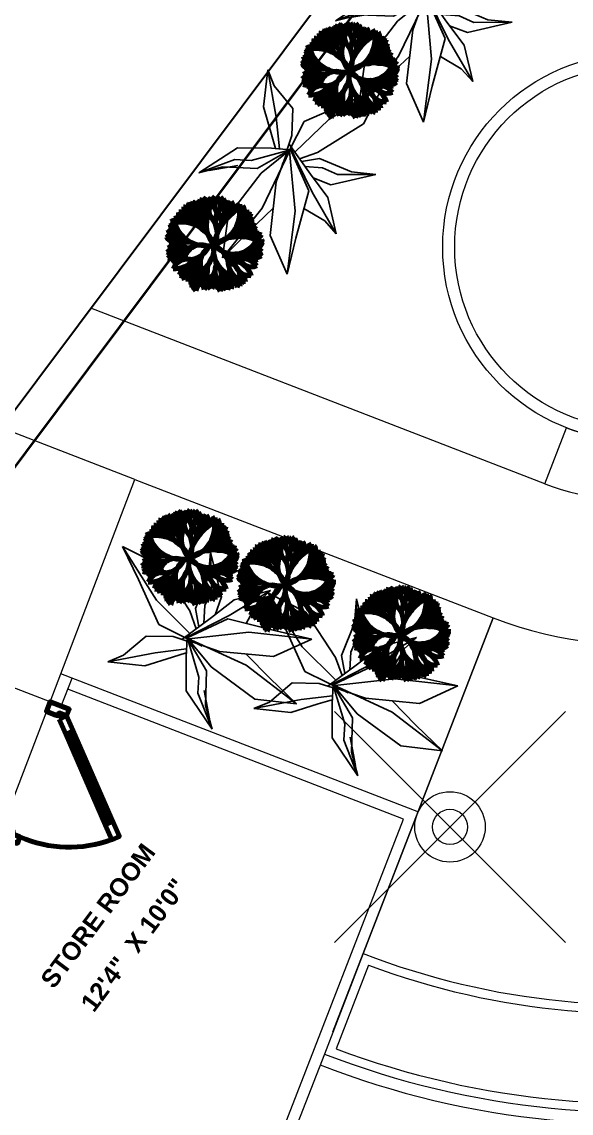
# Model space of a CAD drawing. Header units: metres. Extents: x 251860 to 269438, y 1966787 to 1972367.
# Drawn here: x 253617.32 to 253622.08, y 1969013.79 to 1969023.24 of the extents above; entities that cross this region are included whole.
import ezdxf

# ---------------------------------------------------------------- set-up
doc = ezdxf.new("R2010")
doc.units = ezdxf.units.M
doc.header["$MEASUREMENT"] = 0
doc.header["$PDMODE"] = 3
doc.header["$PDSIZE"] = -2
doc.layers.get('0').update_dxf_attribs({"linetype": 'CONTINUOUS', "lineweight": 100})
for name, color, linetype in [('PDF3_POINTS_line', 6, 'CONTINUOUS'), ('PDF3_Text', 7, 'CONTINUOUS'), ('zelen', 74, 'CONTINUOUS')]:
    doc.layers.add(name, color=color, linetype=linetype)
doc.layers.add('Wall', color=7, linetype='CONTINUOUS', lineweight=20)
doc.styles.add('PDF Arial Bold', font='arialbd.ttf')

# ---------------------------------------------------------------- blocks, each defined once
blk = doc.blocks.new('A$C3C032968')
at = {"color": 25, "ltscale": 12}
for p, q in [((1.93288651644e-05, -1.33437133627e-05), (1.93288651644e-05, 99.99998665628664)), ((1.93288651644e-05, 99.99998665630119), (1.93288651644e-05, -1.33436988108e-05)), ((700.000019328865, -1.33436988108e-05), (700.000019328865, 99.99998665627209)), ((700.000019328865, -1.33437133627e-05), (700.000019328865, 99.99998665628664))]:
    blk.add_line(p, q, dxfattribs=at)
for points in [[(517.4610454900175, 522.4113480512314), (460.6753252006237, 466.0608203587762), (432.5000613544471, 494.4536805034731), (489.2857816437826, 550.8042081959138)], [(119.9610034644356, 127.957654204074), (460.6753252006237, 466.0608203587762), (432.5000613544471, 494.4536805034731), (91.78573961820076, 156.3505143487418)], [(112.9171875029205, 135.0558692402264), (453.6315092391086, 473.1590353949577), (439.5438773159622, 487.3554654672916), (98.82955557977402, 149.2522993125894)], [(63.17528317510005, 71.60712651160429), (119.9610034644356, 127.957654204074), (91.78573961820076, 156.3505143487418), (35.00001932886517, 99.99998665630119)], [(35.00001932886517, 99.99998665630119), (1.93288651644e-05, 99.99998665630119), (1.93288651644e-05, -1.33436988108e-05), (50.00001932886516, -1.33436988108e-05), (50.00001932886516, 49.99998665630119), (50.00001932886516, 59.99998665630119), (35.00001932886517, 59.99998665630119)], [(665.0000193288652, 99.99998665628664), (665.0000193288652, 59.99998665628663), (650.000019328865, 59.99998665628663), (650.000019328865, 49.99998665628663), (650.000019328865, -1.33437133627e-05), (700.000019328865, -1.33437133627e-05), (700.000019328865, 99.99998665628664)]]:
    blk.add_lwpolyline(points, close=True, dxfattribs=at)
blk.add_arc((72.38767029149312, 128.658863326913), 593.3049194500871, 357.2313192699194, 41.49368067416178, dxfattribs=at)
blk = doc.blocks.new('z_25')
at = {"linetype": 'ByBlock', "lineweight": -2}
for p, q in [((-76.18766491953284, 536.4807622397202), (-39.34991567535326, 750.6915132377762)), ((-61.36841944686603, 377.4593734641239), (-39.34991567535326, 750.6915132377762)), ((-39.34991567535326, 750.6915132377762), (75.59109676280057, 531.0316772968508)), ((-405.7514700230676, 610.8735653132171), (-193.7839770071441, 482.2980553190427)), ((-326.5126430506352, 408.4767424365418), (-405.7514700230676, 610.8735653132171)), ((-231.5980140496977, 280.0297676753398), (-405.7514700230676, 610.8735653132171)), ((-115.8399970232276, 339.3028797498118), (-76.18766491953284, 536.4807622397202)), ((75.59109676280057, 531.0316772968508), (61.43328115367331, 212.402671903983)), ((-193.7839770071441, 482.2980553190427), (-41.13784262747503, 202.2551220471068)), ((-228.1899231504649, 134.8906012051302), (-326.5126430506352, 408.4767424365418)), ((234.2404118700652, 233.9497386859875), (362.2379835279426, 420.5284819005901)), ((362.2379835279426, 420.5284819005901), (261.764582034084, 169.1340961617388)), ((268.5242751548067, 311.3469936953479), (362.2379835279426, 420.5284819005901)), ((0, 0), (-61.36841944686603, 377.4593734641239)), ((199.4515410191379, 254.6117004506086), (320.8137171188137, 373.944286109836)), ((-1.535770063055679, 9.446076842505136), (-231.5980140496977, 280.0297676753398)), ((96.81823473330589, 202.1902860460832), (268.5242751548067, 311.3469936953479)), ((-407.2408373219659, 226.6475492624013), (-506.076576463296, 249.6894663918793)), ((-506.076576463296, 249.6894663918793), (-341.4718194359448, 103.4904727832472)), ((-506.076576463296, 249.6894663918793), (-248.7976503563114, 130.2025622869259)), ((-265.2866094174096, 238.1133279418427), (-407.2408373219659, 226.6475492624013)), ((-41.13784262747503, 202.2551220471068), (11.30993334075901, 6.608627037508995)), ((61.43328115367331, 212.402671903983), (6.789064742741174, 23.4728711215721)), ((8.386500105261803, 17.51394104502105), (96.81823473330589, 202.1902860460832)), ((152.5931035673711, 184.7706641206605), (234.2404118700652, 233.9497386859875)), ((-248.7976503563114, 130.2025622869259), (5.971060758805833, -9.80619610910071)), ((3.674741244991309, -3.868229617393808), (-228.1899231504649, 134.8906012051302)), ((9.875812859856524, 11.95834187904256), (152.5931035673711, 184.7706641206605)), ((261.764582034084, 169.1340961617388), (95.45334770076443, 55.77535741632164)), ((-341.4718194359448, 103.4904727832472), (-180.8037440216867, 50.26675212669942)), ((-10.40689048345666, 99.5456698257476), (28.00693345954642, -182.5610776779212)), ((-495.6166522928979, -169.95766566979), (-314.4840298288036, 31.25121750633116)), ((-314.4840298288036, 31.25121750633116), (-205.6994232726284, 58.51382096466841)), ((-127.3546742701437, 31.37393805080501), (-217.4352297818987, -21.13622733793454)), ((-180.8037440216867, 50.26675212669942), (24.7049566807691, -22.37506729863526)), ((-92.99066843709443, 19.22718271675694), (-171.1117100258125, -56.75098184857052)), ((-141.4330731970258, -78.55846406682394), (-74.34385572827887, 12.63603403532761)), ((95.45334770076443, 55.77535741632164), (0, 0)), ((15.63085221953224, 9.133428950008238), (39.50290819420479, -73.75878254481358)), ((178.0951195675879, -108.5888305701955), (55.50773074291647, 32.43431054154644)), ((141.9011615830241, -10.08551869589428), (76.12217627104837, 44.47975572464929)), ((-311.0450498730643, -39.08242221205728), (-495.6166522928979, -169.95766566979)), ((-171.1117100258125, -56.75098184857052), (-369.9553213769104, -99.87138729722938)), ((-217.4352297818987, -21.13622733793454), (-311.0450498730643, -39.08242221205728)), ((-30.28126358543523, -2.938911701319739), (-83.21068177116103, -275.8757860070473)), ((274.2916788012954, -115.5357242343161), (141.9011615830241, -10.08551869589428)), ((-369.9553213769104, -99.87138729722938), (-495.6166522928979, -169.95766566979)), ((-264.7903538066894, -372.6806634052628), (-141.4330731970258, -78.55846406682394)), ((39.50290819420479, -73.75878254481358), (126.7178183052456, -207.3000761211006)), ((378.2580142844235, -309.5972424565698), (178.0951195675879, -108.5888305701955)), ((378.2580142844235, -309.5972424565698), (274.2916788012954, -115.5357242343161)), ((28.00693345954642, -182.5610776779212), (-124.2380417861277, -430.226580807066)), ((126.7178183052456, -207.3000761211006), (293.4668416379718, -253.8308518824488)), ((293.4668416379718, -253.8308518824488), (378.2580142844235, -309.5972424565698)), ((-83.21068177116103, -275.8757860070473), (-232.8074876212049, -618.5240609937464)), ((-232.8074876212049, -618.5240609937464), (-264.7903538066894, -372.6806634052628)), ((-124.2380417861277, -430.226580807066), (-232.8074876212049, -618.5240609937464))]:
    blk.add_line(p, q, dxfattribs=at)
blk = doc.blocks.new('z_68')
at = {"color": 86, "linetype": 'Continuous'}
for centre, radius, start, end in [((-150.6423290144885, 418.6811406909364), 50.649, 146.2147520001112, 215.586334000022), ((-253.5923290137434, 417.4801406933802), 67.569, 336.8374630000937, 25.76016999994773), ((-105.6773290109122, 423.1451406924861), 77.221, 158.8629150000788, 231.8014070001123), ((-285.4943290125811, 365.9301406926352), 137.312, 354.9299009999242, 38.2775919999237), ((-126.886329013505, 434.4881406909662), 34.465, 125.1475750000065, 215.1674500000649), ((-185.6553290147567, 441.4851406923371), 44.31899999999999, 315.9685669999043, 28.55393800010746), ((1.426670987508259, 386.7481406926054), 149.497, 148.1293330000454, 211.6066439999154), ((-272.546329013654, 379.3521406910258), 170.488, 332.731566999977, 30.42300799970694), ((-38.84732901270036, 428.8551406896549), 72.742, 136.9705660000322, 214.0960540000564), ((-165.4173290129984, 435.7661406918305), 84.92499999999998, 322.5461120000806, 30.20510899997067), ((-33.50632901082281, 454.53714069341), 51.632, 143.4665989999006, 212.6360170000435), ((-103.1043290157104, 453.9741406923967), 42.069, 308.0620729998421, 48.07163200014657), ((-25.77132901141886, 475.717140693112), 35.359, 162.087555000009, 254.9372100000278), ((-62.06232901255134, 454.6311406901914), 32.07, 336.7056270001409, 85.26764700007847), ((35.39767098834273, 448.217140693112), 61.15099999999999, 148.6866610000585, 206.3858640000599), ((-43.69732901419047, 446.9791406913536), 42.55899999999999, 315.3788150000806, 50.88212600005427), ((98.36767098715065, 426.2651406898039), 97.478, 144.1246949999917, 209.9982600000672), ((-40.84532901237253, 431.9851406923371), 79.182, 313.0664670001231, 40.48048000000213), ((148.0546709861373, 372.3441406897145), 119.917, 145.6159360000201, 212.012115000058), ((-72.50832901487593, 375.850140690698), 137.514, 329.0835269999304, 27.83809699993423), ((97.34767098759768, 451.2011406904893), 46.65099999999999, 135.7288969999084, 216.730743000041), ((27.95467098464724, 451.2641406915027), 48.493, 313.9166260000987, 42.08542999995763), ((158.9796709868824, 384.5511406919795), 94.89600000000002, 134.1110839999963, 205.5496979999516), ((-4.286329012014903, 412.8391406907576), 105.063, 318.2431339998632, 22.28819099991754), ((162.9106709848856, 412.1951406932311), 64.703, 118.1172789999077, 194.1612240000516), ((58.89667098631616, 451.1961406915324), 75.708, 305.5289610001114, 13.80558900002335), ((163.198670987389, 444.178140688582), 19.07, 87.78338599994093, 216.2288669999933), ((136.2776709835743, 455.2141406944829), 28.798, 295.9975590000908, 16.17143199993028), ((202.1306709836935, 400.1511406897443), 51.87000000000001, 112.7760539999281, 185.8559719999625), ((135.4776709865546, 438.705140691145), 47.487, 288.7130430001155, 11.25891499991507), ((204.8066709864652, 421.1711406892972), 24.299, 99.27838899969183, 171.3915860001651), ((183.9526709880447, 440.4591406918007), 17.575, 266.1586299999573, 15.48494300010927), ((-241.5073290128494, 360.7341406903106), 98.40499999999999, 190.1253970001118, 258.4488830000568), ((-367.886329013505, 237.4621406941551), 110.004, 14.13342799997739, 74.4408260000616), ((-352.1353290152037, 220.0311406924265), 151.577, 4.714272999981647, 67.81629200013813), ((-147.9233290139818, 369.850140690698), 147.284, 183.683181999922, 248.8473969999032), ((-291.2213290106738, 243.1051406933802), 132.85, 4.932482999963245, 74.20101200007005), ((-80.53732901404146, 413.1531406937974), 179.547, 193.5994260002305, 242.7133179999177), ((-166.1943290155614, 394.0691406912047), 60.434, 141.6218719999365, 241.8226620000523), ((-330.3663290139521, 351.6341406888205), 141.543, 353.7714229997006, 34.39438200000179), ((124.573670987389, 285.490140691294), 76.66000000000001, 129.590377999802, 214.9904169999372), ((4.087670985958538, 303.4001406914431), 82.618, 311.7047119999023, 29.88571199992523), ((247.6566709879553, 304.1541406920988), 161.089, 142.2525629999183, 184.793151999936), ((11.34267098491545, 371.03714069341), 113.466, 315.1896969999371, 16.24042700001578), ((207.5336709882831, 373.1341406925458), 87.092, 135.6288760001449, 203.2702640001091), ((87.7026709880447, 357.0711406915325), 108.342, 293.0154419999598, 1.654797000050501), ((65.68467098509427, 403.2441406919497), 85.34299999999999, 320.2817379999544, 21.1503910001152), ((93.07967098464724, 386.5861406921285), 79.89500000000001, 299.7947390000533, 10.8597779999943), ((217.730670988909, 278.1971406898338), 84.83300000000001, 104.8432770000697, 190.835114000012), ((232.0116709884023, 325.4981406888801), 97.231, 128.4545899999596, 183.4176329999644), ((227.2006709839916, 381.3791406898636), 53.34700000000001, 104.201035, 194.4011539997726), ((124.2346709858393, 433.7511406912344), 89.88, 304.2377930000701, 359.5828549999528), ((255.0156709853327, 311.2621406911749), 60.271, 91.86048900001221, 175.7336270000404), ((191.9346709850943, 373.572140693559), 61.159, 275.8545229999965, 358.0592959999042), ((193.7036709900712, 410.6971406898337), 53.444, 276.1636960000666, 357.1543269999893), ((248.5336709845578, 361.2851406893569), 46.78199999999999, 91.77860299999638, 182.4828490000508), ((288.9466709870612, 258.1091406903106), 86.303, 96.7640610000978, 173.2337490000764), ((210.0046709891176, 336.0011406912345), 69.219, 265.9008789999883, 6.478605000007783), ((198.4286709878361, 427.2291406913536), 32.17500000000001, 287.5587770000146, 1.054680000030359), ((238.9046709839022, 400.7561406901913), 28.31100000000001, 107.0612110000033, 187.7677460000015), ((239.8236709873891, 388.5021406895357), 52.61000000000001, 274.9520259999839, 350.0502319999532), ((309.4846709858393, 312.0531406923074), 69.682, 104.8357619999645, 158.329772999928), ((321.4076709862565, 326.1851406878668), 44.90000000000001, 97.02299500007553, 194.1879729998205), ((255.5456709865248, 378.557140692963), 67.86399999999999, 291.8242799999141, 352.6819460000921), ((-258.4383290145779, 374.1601406893569), 196.035, 226.8370509999819, 279.6115109999896), ((-398.4583290141309, -103.8288593069774), 335.051, 57.1000060000351, 88.98789999991006), ((-398.6523290124024, 161.8251406921881), 139.413, 21.15819899999278, 81.57717900001731), ((-265.6543290127302, 326.7411406933206), 115.771, 193.4902499999052, 265.1113280000286), ((248.4736709858989, 163.8091406932908), 195.615, 127.2527850001559, 187.8803100000533), ((-114.6763290126109, 309.772140692814), 247.149, 313.147643999995, 1.210175999920531), ((302.8376709859585, 130.100140690698), 205.059, 117.7333150000164, 167.1790619999002), ((74.79067098756786, 306.085140690102), 132.737, 282.2223509999426, 2.382257000045556), ((187.648670986644, 276.8561406916815), 62.52100000000001, 260.6788939998837, 0.9431309999994903), ((256.9586709853029, 197.2481406926054), 80.92299999999999, 94.81830600004184, 164.0455469999444), ((185.7406709868228, 370.0881406924564), 140.091, 295.6392210001102, 342.2692569999913), ((347.2406709868228, 228.073140688135), 103.239, 105.773055999979, 167.7334139997716), ((393.1316709894454, 159.5151406898039), 155.346, 109.4994129999662, 136.9089360001181), ((272.8846709843492, 287.4651406927842), 132.452, 273.4934999999289, 346.356750000034), ((290.7666709873593, 310.9571406914729), 50.759, 259.064055999996, 354.3395389999655), ((402.3276709880446, 132.7491406909066), 123.476, 90.33808900004016, 167.7122499999251), ((387.0826709832763, 211.6941406912047), 83.411, 126.1872710000588, 171.899963000073), ((297.3546709868824, 265.2091406918007), 42.77, 283.5885619998976, 18.83216099995994), ((342.2776709872997, 297.5641406922477), 31.882, 79.69657100002829, 175.7556460000276), ((309.5256709869718, 336.4591406880754), 39.185, 271.4010620000715, 348.9236149999081), ((329.4396709877765, 296.2491406909066), 50.914, 278.2551269999651, 352.0255740000087), ((381.5386709872401, 244.5621406919199), 44.655, 92.15279400005333, 177.3640590000752), ((368.2016709860182, 287.9631406887311), 33.302, 255.9485020000501, 344.7487179998647), ((391.2976709868526, 251.6111406906384), 29.033, 71.87270400007549, 177.5899350000911), ((419.8916709836339, 175.3441406897145), 53.399, 80.2321929999332, 170.7900699999615), ((378.8046709861374, 232.9221406913239), 50.39, 256.6637570000287, 354.3585509999952), ((-402.9233290139818, -24.4618593082887), 141.801, 55.06083700023241, 109.8401109999727), ((-398.4443290155614, 39.28114069242656), 158.492, 15.63167699991322, 103.039924999914), ((-234.6803290132666, 316.7741406894165), 234.437, 211.6707920000033, 264.7928159999928), ((346.9906709868228, 194.9841406903106), 91.222, 260.6816409999634, 336.3986210000841), ((440.2126709859585, 25.7801406904), 133.031, 94.15183999995863, 143.8725279999838), ((365.8306709866738, 206.3311406931716), 66.302, 264.1118159999376, 349.9981380000036), ((417.8396709862863, 140.9601406938272), 55.471, 76.14299799990383, 176.512375000069), ((391.758670986048, 135.487140692665), 68.378, 244.6402590000295, 341.1924440000636), ((445.4696709852433, 13.77114069078743), 100.278, 83.69314599988876, 144.2355799999872), ((-369.3613290149951, 191.4041406920987), 155.236, 232.3927919999662, 289.072936999927), ((-405.0163290124619, -50.73885931085169), 133.004, 47.62424100003497, 116.3703380000478), ((-427.18632901425, 393.2291406913537), 397.437, 266.2173769999878, 293.1983030000655), ((-333.2783290144289, -142.0458593108815), 183.492, 70.51728800003083, 130.8948060001104), ((-372.4893290136242, 205.6631406917113), 124.622, 230.921005000016, 294.5930790000887), ((-372.1453290131176, 182.0191406904596), 229.316, 262.8943479999246, 317.9077150001002), ((-219.5073290128494, -235.6318593100768), 262.486, 87.51707500007053, 133.5964970000751), ((264.4626709859585, 219.2831406890291), 169.639, 252.2855679998824, 312.6971129999299), ((377.1236709844088, 128.4171406923669), 95.68, 232.0409850000012, 317.4503479999826), ((396.3946709859883, -93.35885930816949), 165.213, 71.94084899990467, 116.9441070000607), ((443.1456709842896, 86.60414069135368), 72.858, 228.9092559999805, 308.546753000034), ((440.5596709850942, -48.32385930802047), 91.53299999999999, 58.38124100016074, 119.5332570000879), ((-487.0093290131771, -74.61685930948077), 46.804, 274.7749940000637, 327.7433169999842), ((-459.3543290119851, -121.1958593093914), 23.758, 64.31941999997596, 180.1506039999231), ((-472.4453290138626, -41.81985930736482), 56.619, 260.8136899999289, 319.6210329999356), ((-450.3853290114784, -106.0958593079012), 32.209, 63.86422700005251, 164.9126280000566), ((-465.5063290145481, 11.98914068926751), 84.242, 261.5672000000661, 316.5813289998352), ((-426.0363290120149, -104.5918593072456), 61.573, 75.53493499992786, 147.3156130000429), ((-441.8753290135646, 55.82014069323122), 101.099, 261.6902159999772, 318.8637080000024), ((-383.0303290147567, -95.86185931052387), 89.793, 75.33436599998925, 144.8904270001294), ((-409.859329010942, -120.6878593080801), 42.586, 66.27082800007337, 168.5265350000654), ((-443.5163290124619, -62.03685930754364), 50.82599999999999, 260.8551639999701, 343.7735900002343), ((-371.2723290134454, -131.402859307931), 84.123, 73.79669199996447, 136.5992579998167), ((-405.7073290158296, -6.769859306619764), 71.963, 248.2340849999034, 323.58261100002), ((-260.9463290158892, -247.4878593088251), 207.24, 96.49762700003951, 144.420242000074), ((-473.3103290122235, 103.8361406884032), 234.868, 280.7516170000475, 321.5122989998082), ((-401.9233290139818, 119.7471406905788), 266.281, 267.652709999985, 316.8691410000656), ((-228.816329013207, -312.7118593082887), 248.093, 84.67236299997455, 137.877181999928), ((312.1656709875679, 14.70914069180071), 187.719, 209.5724789999905, 266.6092219999645), ((147.2946709844982, -250.0738593080205), 172.146, 26.71625499993127, 89.46543100003102), ((223.3556709851837, -286.3748593070668), 205.547, 45.59529499993259, 96.78287499998196), ((349.6356709863758, 79.80314069230735), 220.032, 227.6582489999415, 274.5736389999168), ((332.2156709845876, 62.11214069266498), 163.952, 241.9955749998961, 297.1513369999254), ((332.1226709861075, -254.8488593102557), 186.758, 66.35227200011305, 112.9171300000654), ((317.2766709852731, -334.7088593059343), 229.456, 53.10361899998659, 87.7155990000227), ((423.0896709862864, -42.37985930602372), 113.419, 214.2354429999588, 286.3594359999522), ((416.225670989952, -195.7408593074542), 152.079, 64.28673600004068, 119.6833419999357), ((406.7956709865248, 78.76014069084702), 156.806, 245.2293089999132, 298.7458800000401), ((429.6456709880149, -22.44785930971921), 104.548, 229.1073910000081, 294.3725279999786), ((400.936670985422, -221.4788593092126), 123.611, 55.07631299997825, 106.5469970000673), ((475.6316709857201, -105.3418593072456), 101.675, 81.98061400004474, 141.5701600000783), ((428.9706709872698, 13.48214068998277), 63.49299999999999, 239.460098000228, 343.39627100004), ((428.2816709879552, -184.6818593070966), 104.025, 59.47341499999856, 103.6280140000884), ((448.2006709877168, -10.86285930882513), 90.418, 240.5693659999114, 291.3512270000472), ((-417.4603290144586, -47.75885931040465), 134.244, 267.8780819999772, 309.7178339999713), ((-356.0143290121341, -220.9358593114775), 77.033, 69.15029899997302, 149.5623320001386), ((-384.4873290132964, -74.83285930763304), 128.481, 263.3238220000466, 315.6900939999325), ((-325.1353290114785, -244.497859306739), 85.36599999999999, 69.77827500005098, 150.4857639999757), ((-263.6573290113592, -283.7018593103749), 116.228, 73.10127300001204, 155.855514999937), ((-354.5803290117765, -97.46285931031525), 139.52, 263.7717899999706, 329.9129329999932), ((-292.3073290135944, -106.894859310345), 156.281, 271.8374330000015, 352.1544800000194), ((-77.45832901413087, -348.169859308855), 226.428, 105.8021009999958, 157.930892999912), ((-94.2323290106142, -339.6118593067986), 150.1849999999999, 117.0310900000379, 178.4752500000067), ((-290.6753290143097, -216.4348593057257), 127.863, 291.235167999906, 1.374396000166186), ((84.10667098721024, -385.2378593088251), 221.847, 125.4495089999027, 194.3832699998644), ((-53.62632901186589, -308.5628593080801), 133.089, 352.8763120000073, 53.69234100003675), ((348.030670989654, -121.8718593084377), 133.278, 193.5469209998826, 255.0920100000136), ((178.5016709867632, -287.4218593091828), 140.148, 15.20545399991548, 73.43347899995413), ((273.5416709858691, -223.6468593069476), 54.494, 16.17156600000657, 103.2736589999652), ((316.4416709881043, -152.3298593090039), 56.928, 200.7434389999487, 279.5426330000497), ((268.0506709854817, -225.46285930659), 92.091, 14.47567699996977, 85.23320800010463), ((421.7876709852134, -43.63085930805027), 171.436, 212.3580469998531, 247.8742830000455), ((372.8706709857797, -199.3788593114477), 73.358, 188.604995999943, 258.9800419999625), ((296.5216709863162, -274.5148593076629), 62.40499999999999, 2.875758000091411, 86.32699600007304), ((320.3606709841406, -249.8458593079013), 58.93, 353.8825069999406, 92.03208900003509), ((408.863670986495, -100.1758593098384), 99.001, 207.6517639999803, 275.7646789999701), ((319.5296709876275, -262.3408593089443), 117.937, 32.67132200011765, 88.85092900000687), ((404.523670986644, -177.8168593087357), 82.37799999999999, 191.1720430000864, 251.9176789999276), ((-350.0033290121937, -258.5338593089145), 63.82100000000001, 275.5655520000145, 352.3302309999785), ((-247.879329010495, -356.2328593061429), 101.84, 116.3570180000958, 160.390120999892), ((-355.1233290132368, -209.3148593084079), 78.64999999999999, 285.419128000086, 349.1615299999126), ((-263.6683290112996, -291.4548593052787), 70.826, 102.1715010001208, 174.8796229998973), ((-226.2713290114188, -330.6308593080503), 72.896, 94.97283200000528, 190.3399509999438), ((-342.17932901124, -240.1408593096894), 112.609, 293.1080930001129, 353.7712709999119), ((-311.7033290114487, -299.3518593088847), 67.32000000000001, 283.4976810000283, 339.7800899999043), ((-242.6613290120149, -375.8318593093318), 54.455, 100.2324069999533, 168.325439000207), ((-197.6843290101969, -420.2588593066793), 96.386, 100.3611599998849, 150.1928250000128), ((-126.6183290142798, -363.8778593094212), 91.45100000000001, 116.08841699998, 168.1091459999832), ((-249.1623290140414, -266.7248593085569), 85, 292.8853150001652, 348.9183350000565), ((-215.5823290121043, -252.5218593069476), 100.306, 283.8027950000953, 342.1606750001606), ((-94.23332901264075, -383.2838593089146), 102.969, 105.3833620000285, 161.100571000028), ((-70.02032901311759, -482.3228593097192), 268.397, 18.44624100009517, 59.43101100007611), ((239.3326709870016, -233.5208593086463), 172.78, 185.6314239999742, 251.5274509999119), ((208.378670987091, -331.6038593092126), 135.604, 176.679535000011, 236.2095490000769), ((-9.722329012700357, -437.4658593089443), 142.847, 357.2571719998939, 51.8917620000724), ((-33.85832901264075, -617.3018593081397), 359.224, 46.0260349999143, 63.82023599975044), ((205.6856709871208, -276.1728593112093), 83.2, 193.028473000022, 276.8178099999387), ((171.023670986644, -402.6008593105834), 91.35900000000001, 35.63968299995764, 95.70451400001036), ((227.6096709858393, -277.4398593084079), 74.06400000000001, 207.5480800000572, 283.7961430000932), ((257.8816709857201, -321.4038593099576), 38.5, 187.7168120000168, 304.4986269999486), ((218.4106709848856, -412.6738593095105), 85.44, 44.17620499994438, 85.34429199999751), ((263.1156709868228, -374.4368593060535), 53.906, 29.30986199995516, 111.5930629999833), ((292.613670986495, -291.0548593104941), 59.621, 216.5656130001005, 287.0761110001092), ((253.9276709858095, -301.2028593086761), 66.025, 4.796530000140588, 82.24041700008299), ((330.738670986495, -229.4138593115968), 67.179, 180.7734379999021, 260.5600890000922), ((325.6226709861075, -294.9558593110305), 47.21, 161.1104740000505, 274.4943850000228), ((274.4646709862863, -339.1568593085867), 54.932, 357.0115660000555, 85.68269300003703), ((281.800670989207, -338.4058593065601), 85.83099999999999, 25.31114199986932, 73.02478800007843), ((361.8276709880447, -248.8438593112987), 52.923, 189.14636200005, 267.3617250000622), ((327.8736709844088, -332.9138593078714), 32.955, 5.790987000056194, 111.6106030000264), ((351.7506709847367, -294.1788593084675), 36.513, 193.7222750000126, 284.1234439999848), ((-276.3383290130878, -308.9338593074244), 63.608, 265.5089420000916, 337.9725040000027), ((-259.4773290116573, -337.782859306888), 58.674, 270.0751950001023, 352.9010930000129), ((-186.0063290108228, -415.2648593076628), 75.765, 99.37901299987466, 165.6266630000529), ((-152.7563290108228, -396.7258593068582), 62.91000000000001, 129.0339659998681, 190.2748719999274), ((-243.6503290120745, -368.5738593080205), 48.89599999999999, 306.3660580001525, 19.10679399998628), ((-167.6493290100479, -433.5718593114179), 34.018, 99.65721099995142, 183.1617889999377), ((-212.0253290120745, -399.2768593096298), 37.64, 286.056183000023, 356.8356629999759), ((-236.4133290123427, -314.3838593104046), 102.897, 294.3385009999186, 349.2686459997039), ((-116.2553290125215, -410.0728593059939), 77.77499999999999, 105.2897950000883, 178.5727389999373), ((-156.5453290153527, -437.5028593094212), 31.828, 127.0246889999901, 210.2403559999088), ((-193.9313290152931, -427.0658593104344), 28.253, 290.4869999999597, 37.59111800011519), ((-130.5203290131176, -411.1068593078416), 37.846, 113.8463360001451, 210.2532349999362), ((-173.1393290158594, -395.379859309749), 36.183, 285.9240109998923, 44.76973000007278), ((-166.3093290139222, -428.5788593069773), 28.712, 284.6561280000565, 26.29557799997025), ((-108.5873290110612, -452.7318593115669), 48.727, 132.1600490000022, 189.174194000024), ((-94.17932901124004, -450.0858593099874), 30.341, 127.550284999903, 224.1965480000146), ((-128.3273290131474, -447.1608593092423), 27.08, 297.2400509999922, 57.45130200011507), ((-31.87932901422028, -425.1718593091827), 72.488, 123.3541029998773, 203.8421940000994), ((-145.3153290149057, -397.0808593073052), 74.266, 309.3952030000502, 19.60813099987599), ((199.53167098423, -362.7918593102259), 87, 176.7389220000767, 261.4389039999084), ((-32.09132901544217, -550.9528593086761), 241.346, 25.03475399995619, 53.14305100008922), ((90.84867098589893, -528.6088593081695), 153.706, 36.34272400000237, 69.5492319999337), ((223.461670983932, -352.9708593079013), 85.007, 201.8371890000605, 264.0547790000164), ((231.9426709864056, -363.71285930659), 64.813, 172.1212769999185, 265.1213990000719), ((167.9966709878063, -414.7988593095106), 59.971, 346.9986880000158, 90.24397300022125), ((205.0466709885514, -413.2858593092423), 50.362, 10.85254899997585, 89.1644739999643), ((255.3706709857797, -353.294859308855), 50.516, 190.9944919999788, 269.0225520000658), ((267.218670986942, -347.907859306888), 40.66699999999999, 194.6889950000811, 281.2603450001098), ((222.6036709848559, -413.0948593095999), 58.329, 25.70849000024718, 81.58347299993463), ((284.5726709890878, -359.9268593081397), 25.494, 194.9584659997849, 313.0301820000226), ((243.7746709849453, -479.5318593085867), 116.54, 60.04267499998801, 80.4027330000548), ((298.613670986495, -343.9288593084675), 30.261, 211.4702609999223, 327.2678829999232), ((296.7456709857797, -418.8718593121629), 64.639, 64.99436200001514, 110.7063519999347)]:
    blk.add_arc(centre, radius, start, end, dxfattribs=at)
at = {"color": 244, "ltscale": 2}
for centre, radius, start, end in [((196.6756709854817, 250.1841406932908), 315.895, 140.1927339999152, 231.9126589999898), ((196.6756709854817, 250.1841406932908), 315.895, 140.1927339999152, 231.9126589999898), ((-293.9383290108526, 195.3411406910854), 353.964, 326.6717829999242, 45.99654000001911), ((-293.9383290108526, 195.3411406910854), 353.964, 326.6717829999242, 45.99654000001911), ((93.73467098583933, 402.1931406891781), 284.992, 182.7632900000669, 220.268066000106), ((-278.5593290139222, 256.2171406893867), 158.639, 350.9157709999297, 56.46760600014038), ((-312.4043290127302, 107.7011406904894), 158.308, 24.12292300004615, 87.27104199996954), ((-123.6103290129686, 378.0111406928736), 213.163, 211.753707999815, 257.2049560000006), ((-80.83032901177648, 265.7291406913537), 118.075, 180.6823429999717, 254.9928440000314), ((-204.8203290101374, 167.4191406926948), 97.084, 347.7274779999549, 86.50179300000957), ((-26.85232901165728, 240.7991406916517), 241.643, 276.8124079998874, 355.2462459999831), ((-26.85232901165728, 240.7991406916517), 241.643, 276.8124079998874, 355.2462459999831), ((273.3156709860777, -48.77285930524886), 276.004, 102.4186549999663, 169.6400150000779), ((273.3156709860777, -48.77285930524886), 276.004, 102.4186549999663, 169.6400150000779), ((319.8006709854817, 141.6141406929928), 119.911, 96.54430399994105, 185.0062710000577), ((194.733670987538, 243.5091406925458), 112.727, 273.2226870001015, 8.794143000002531), ((-211.3623290132964, 7.034140691055654), 168.043, 8.877831999951596, 118.1650240001009), ((-211.3623290132964, 7.034140691055654), 168.043, 8.877831999951596, 118.1650240001009), ((-88.06932901556137, 254.5531406885821), 225.669, 206.1262819998839, 280.9165650000277), ((-88.06932901556137, 254.5531406885821), 225.669, 206.1262819998839, 280.9165650000277), ((140.2546709853923, 196.0671406908768), 148.078, 266.474303999956, 345.5895079999118), ((315.1866709891474, -39.20785931135834), 200.91, 99.02409400008014, 154.2486110000723), ((268.5136709850048, 197.580140691145), 106.256, 262.8202510000714, 344.2967530000073), ((348.0296709876275, 80.86714069162188), 90.856, 75.48362700025662, 172.5015259999995), ((-218.4743290130282, 202.5701406932312), 175.378, 223.0994259999766, 285.2757570000859), ((-305.4653290134156, -138.5708593093914), 225.088, 52.33330499986408, 100.5116419999933), ((-116.1773290109122, -147.3888593093616), 189.472, 51.48468000018846, 150.479583999981), ((-116.1773290109122, -147.3888593093616), 189.472, 51.48468000018846, 150.479583999981), ((-184.6653290126705, 217.4461406915325), 285.279, 250.5558780000095, 310.8185120001692), ((-184.6653290126705, 217.4461406915325), 285.279, 250.5558780000095, 310.8185120001692), ((123.1106709878659, -256.2598593087059), 284.298, 115.2559429999662, 188.7459109999839), ((123.1106709878659, -256.2598593087059), 284.298, 115.2559429999662, 188.7459109999839), ((-292.206329013803, -35.44085930670917), 296.251, 296.9631960000005, 7.038668000103016), ((-292.206329013803, -35.44085930670917), 296.251, 296.9631960000005, 7.038668000103016), ((249.9116709869122, -65.79685930918276), 256.899, 164.9611049999148, 278.5253299999804), ((249.9116709869122, -65.79685930918276), 256.899, 164.9611049999148, 278.5253299999804), ((-131.0393290143693, -405.7278593109113), 427.743, 11.5809669999441, 71.90547899997367), ((-131.0393290143693, -405.7278593109113), 427.743, 11.5809669999441, 71.90547899997367), ((220.6346709843492, 258.8821406884926), 338.316, 229.6992490000604, 311.5502929999062), ((220.6346709843492, 258.8821406884926), 338.316, 229.6992490000604, 311.5502929999062), ((226.8716709878063, -473.7918593102258), 526.7839999999999, 65.53504900000347, 114.0997089999435), ((226.8716709878063, -473.7918593102258), 526.7839999999999, 65.53504900000347, 114.0997089999435), ((328.7556709874189, -51.47685930888474), 154.646, 70.84498600005895, 135.8807220000444), ((-255.176329012611, 10.62814069156229), 178.212, 247.9013369999107, 336.4453430000016), ((-255.176329012611, 10.62814069156229), 178.212, 247.9013369999107, 336.4453430000016), ((-125.6253290135646, -307.2488593087655), 248.966, 82.19436600004788, 142.1522979999301), ((-125.6253290135646, -307.2488593087655), 248.966, 82.19436600004788, 142.1522979999301), ((-311.011329013505, -240.7728593089741), 268.906, 312.0836179999202, 7.749161000021284), ((190.5306709859287, -249.3078593053979), 234.897, 146.1403499999707, 192.9374850001953), ((-237.2173290137435, -170.3298593090039), 238.406, 326.5047909999112, 12.57305099995778), ((258.3826709877467, -231.3488593102556), 265.823, 163.0060270000162, 206.4027710000431), ((-174.4253290143097, -266.9658593089443), 211.505, 337.0154720001551, 32.39333000007681), ((179.753670987091, -208.1288593077224), 154.725, 177.4750980001021, 229.0935360000457), ((94.48167098721024, -381.4928593077821), 164.86, 130.2949679998568, 218.4671780000449), ((-209.1543290127301, -351.6188593098086), 219.105, 322.8143010000713, 25.94782600009481), ((151.6436709839618, -360.204859309004), 135.831, 146.0669399998667, 237.8394780000366), ((-134.5553290132666, -420.7938593105536), 220.706, 345.730590999998, 38.17582300008147)]:
    blk.add_arc(centre, radius, start, end, dxfattribs=at)

msp = doc.modelspace()

# ---------------------------------------------------------------- linework, layer by layer
at = {"layer": 'PDF3_POINTS_line', "lineweight": 30}
msp.add_line((253634.2674023668, 1969042.619368705, 520.1344999999998), (253610.8737713571, 1969011.337450524, 520.1344999999998), dxfattribs=at)
at = {"layer": 'Wall', "lineweight": 35, "ltscale": 2}
msp.add_line((253634.5018686912, 1969042.444027199, 520.1344999999998), (253611.5640241929, 1969011.769154274, 520.1344999999998), dxfattribs=at)
at = {"layer": 'Wall', "ltscale": 2}
for p, q in [((253621.8497218989, 1969019.237326153, 520.1344999999998), (253617.918257203, 1969020.757323385, 520.1344999999998)), ((253618.3000546653, 1969019.273361674, 520.1344999999998), (253617.1430321504, 1969019.720693943, 520.1344999999998)), ((253621.8497218989, 1969019.237326153, 520.1344999999998), (253622.0370041913, 1969019.721730798, 520.1344999999998)), ((253617.6584580417, 1969017.591034163, 520.1344999999998), (253618.3000546653, 1969019.273361674, 520.1344999999998)), ((253618.3000546653, 1969019.273361674, 520.1344999999998), (253621.4002443973, 1969018.074755003, 520.1344999999998)), ((253620.0143554342, 1969014.490160626, 520.1344999999998), (253621.4002443973, 1969018.074755003, 520.1344999999998)), ((253621.4002443973, 1969018.074755003, 520.1344999999998), (253620.2765506434, 1969015.16832713, 520.1344999999998)), ((253617.5647878103, 1969017.348843274, 520.1344999999998), (253616.8066742908, 1969017.641943482, 520.1344999999998)), ((253617.5647877758, 1969017.348843251, 520.1344999999998), (253617.6584580417, 1969017.591034163, 520.1344999999998)), ((253620.7586477738, 1969016.392427492, 520.1344999999998), (253617.6584580417, 1969017.591034163, 520.1344999999998)), ((253617.6616978811, 1969017.311375514, 520.1344999999998), (253617.7553389708, 1969017.553577705, 520.1344999999998)), ((253620.6243103862, 1969016.333003022, 520.1344999999998), (253617.7178825124, 1969017.456696776, 520.1344999999998)), ((253617.5647878103, 1969017.348843274, 520.1344999999998), (253617.117213467, 1969016.185536318, 520.1344999999998)), ((253617.5647877758, 1969017.348843251, 520.1344999999998), (253617.6615138216, 1969017.311446676, 520.1344999999998)), ((253619.1990211642, 1969012.654812809, 520.1344999999998), (253620.6243103862, 1969016.333003022, 520.1344999999998)), ((253620.2765506434, 1969015.16832713, 520.1344999999998), (253619.9396046066, 1969014.298783183, 520.1344999999998)), ((253620.321228744, 1969015.068021091, 520.1344999999998), (253620.0405493581, 1969014.343682371, 520.1344999999998)), ((253619.9396046066, 1969014.298783183, 520.1344999999998), (253619.252360616, 1969012.525238501, 520.1344999999998)), ((253620.0124001627, 1969014.271038803, 520.1344999999998), (253620.0122439344, 1969014.270635631, 520.1344999999998))]:
    msp.add_line(p, q, dxfattribs=at)
for radius in [1.677428522831609, 1.57355888959188]:
    msp.add_circle((253622.6419021757, 1969021.286296194, 520.1344999999998), radius, dxfattribs=at)
at = {"layer": 'Wall', "color": 6, "ltscale": 2}
for radius in [0.3048, 0.1524]:
    msp.add_circle((253621.0274766363, 1969016.265577668, 520.1344999999998), radius, dxfattribs=at)
at = {"layer": 'Wall', "ltscale": 2}
for centre, radius, start, end in [((253622.6498518378, 1969021.406829327, 520.1344999999998), 9.509237730019086, 249.0665562694156, 22.72814442619218), ((253622.6469712469, 1969021.2855823, 520.1344999999998), 7.594511428623447, 248.818778975762, 11.62241036445008), ((253622.6444689394, 1969021.286419299, 520.1344999999998), 7.49288659653912, 248.8389332399876, 11.61246648279522), ((253622.6444689394, 1969021.286419299, 520.1344999999998), 7.414984371609322, 249.4411096367922, 11.01053498812987), ((253622.6419021757, 1969021.286296194, 520.1344999999998), 6.559301285099153, 248.86231933128, 11.60943877914367), ((253622.6419021757, 1969021.286296194, 520.1344999999998), 6.637203510028951, 249.53431919754, 10.93693091281325), ((253622.6419021757, 1969021.286296194, 520.1344999999998), 3.443212287906916, 248.86231933128, 11.60943877914367), ((253622.6419021757, 1969021.286296194, 520.1344999999998), 2.196776689030158, 248.86231933128, 11.60943877914367), ((253622.6419021757, 1969021.286296194, 520.1344999999998), 1.67742852283151, 248.86231933128, 11.60943877914367), ((253622.6444689394, 1969021.286419299, 520.1344999999998), 7.414984371609322, 248.8389332399876, 248.8391450424411)]:
    msp.add_arc(centre, radius, start, end, dxfattribs=at)
msp.add_point((253621.0274766363, 1969016.265577668, 520.1344999999998), dxfattribs=at)

# ---------------------------------------------------------------- block references
for name, p, xscale, yscale, zscale, rotation in [('z_68', (253620.1567418948, 1969022.808163213, 520.1344999999998), 0.0008602507959463, 0.0008602507959463, 0.0008602507959463, 54.33545139389092), ('z_68', (253618.984467092, 1969021.305506253, 520.1344999999998), 0.0008602507959463, 0.0008602507959463, 0.0008602507959463, 54.33545139389092), ('z_68', (253618.7685661105, 1969018.590978253, 520.1344999999998), 0.0008602507959463, 0.0008602507959463, 0.0008602507959463, 54.33545139389092), ('z_68', (253619.6034220161, 1969018.36026116, 520.1344999999998), 0.0008602507959463, 0.0008602507959463, 0.0008602507959463, 54.33545139389092), ('z_68', (253620.5991498887, 1969017.930772425, 520.1344999999998), 0.0008602507959463, 0.0008602507959463, 0.0008602507959463, 54.33545139389092), ('A$C3C032968', (253617.5647878103, 1969017.348843274, 520.1344999999998), 0.0017806222349418, 0.0017806222349418, 0.0017806222349418, 248.8623204048727)]:
    msp.add_blockref(name, p, dxfattribs=dict(xscale=xscale, yscale=yscale, zscale=zscale, rotation=rotation))
at = {"layer": 'zelen', "xscale": 0.0014706189071413, "yscale": 0.0014706189071413, "zscale": 0.0014706189071413}
for p, rotation in [((253620.8259701489, 1969023.446791344, 520.1344999999998), 144.9620833075054), ((253619.6448068121, 1969022.129642583, 520.1344999999998), 144.9620833075054), ((253618.7528299401, 1969017.900703127, 520.1344999999998), 235.9494173154376), ((253620.0165827044, 1969017.495483162, 520.1344999999998), 235.9494173154376)]:
    msp.add_blockref('z_25', p, dxfattribs=dict(at, rotation=rotation))

# ---------------------------------------------------------------- texts
at = {"layer": 'PDF3_Text', "lineweight": 30, "char_height": 0.1558044498595903, "width": 3.10272279980406, "attachment_point": 7, "rotation": 53.229270220098854, "style": 'PDF Arial Bold'}
for s, insert in [('\\pxt5;STORE ROOM', (253617.5978837444, 1969014.852869042, 520.1344999999998)), ('12\'4"  X 10\'0"', (253617.9453538275, 1969014.649733462, 520.1344999999998))]:
    msp.add_mtext(s, dxfattribs=dict(at, insert=insert))

doc.saveas('drawing.dxf')
